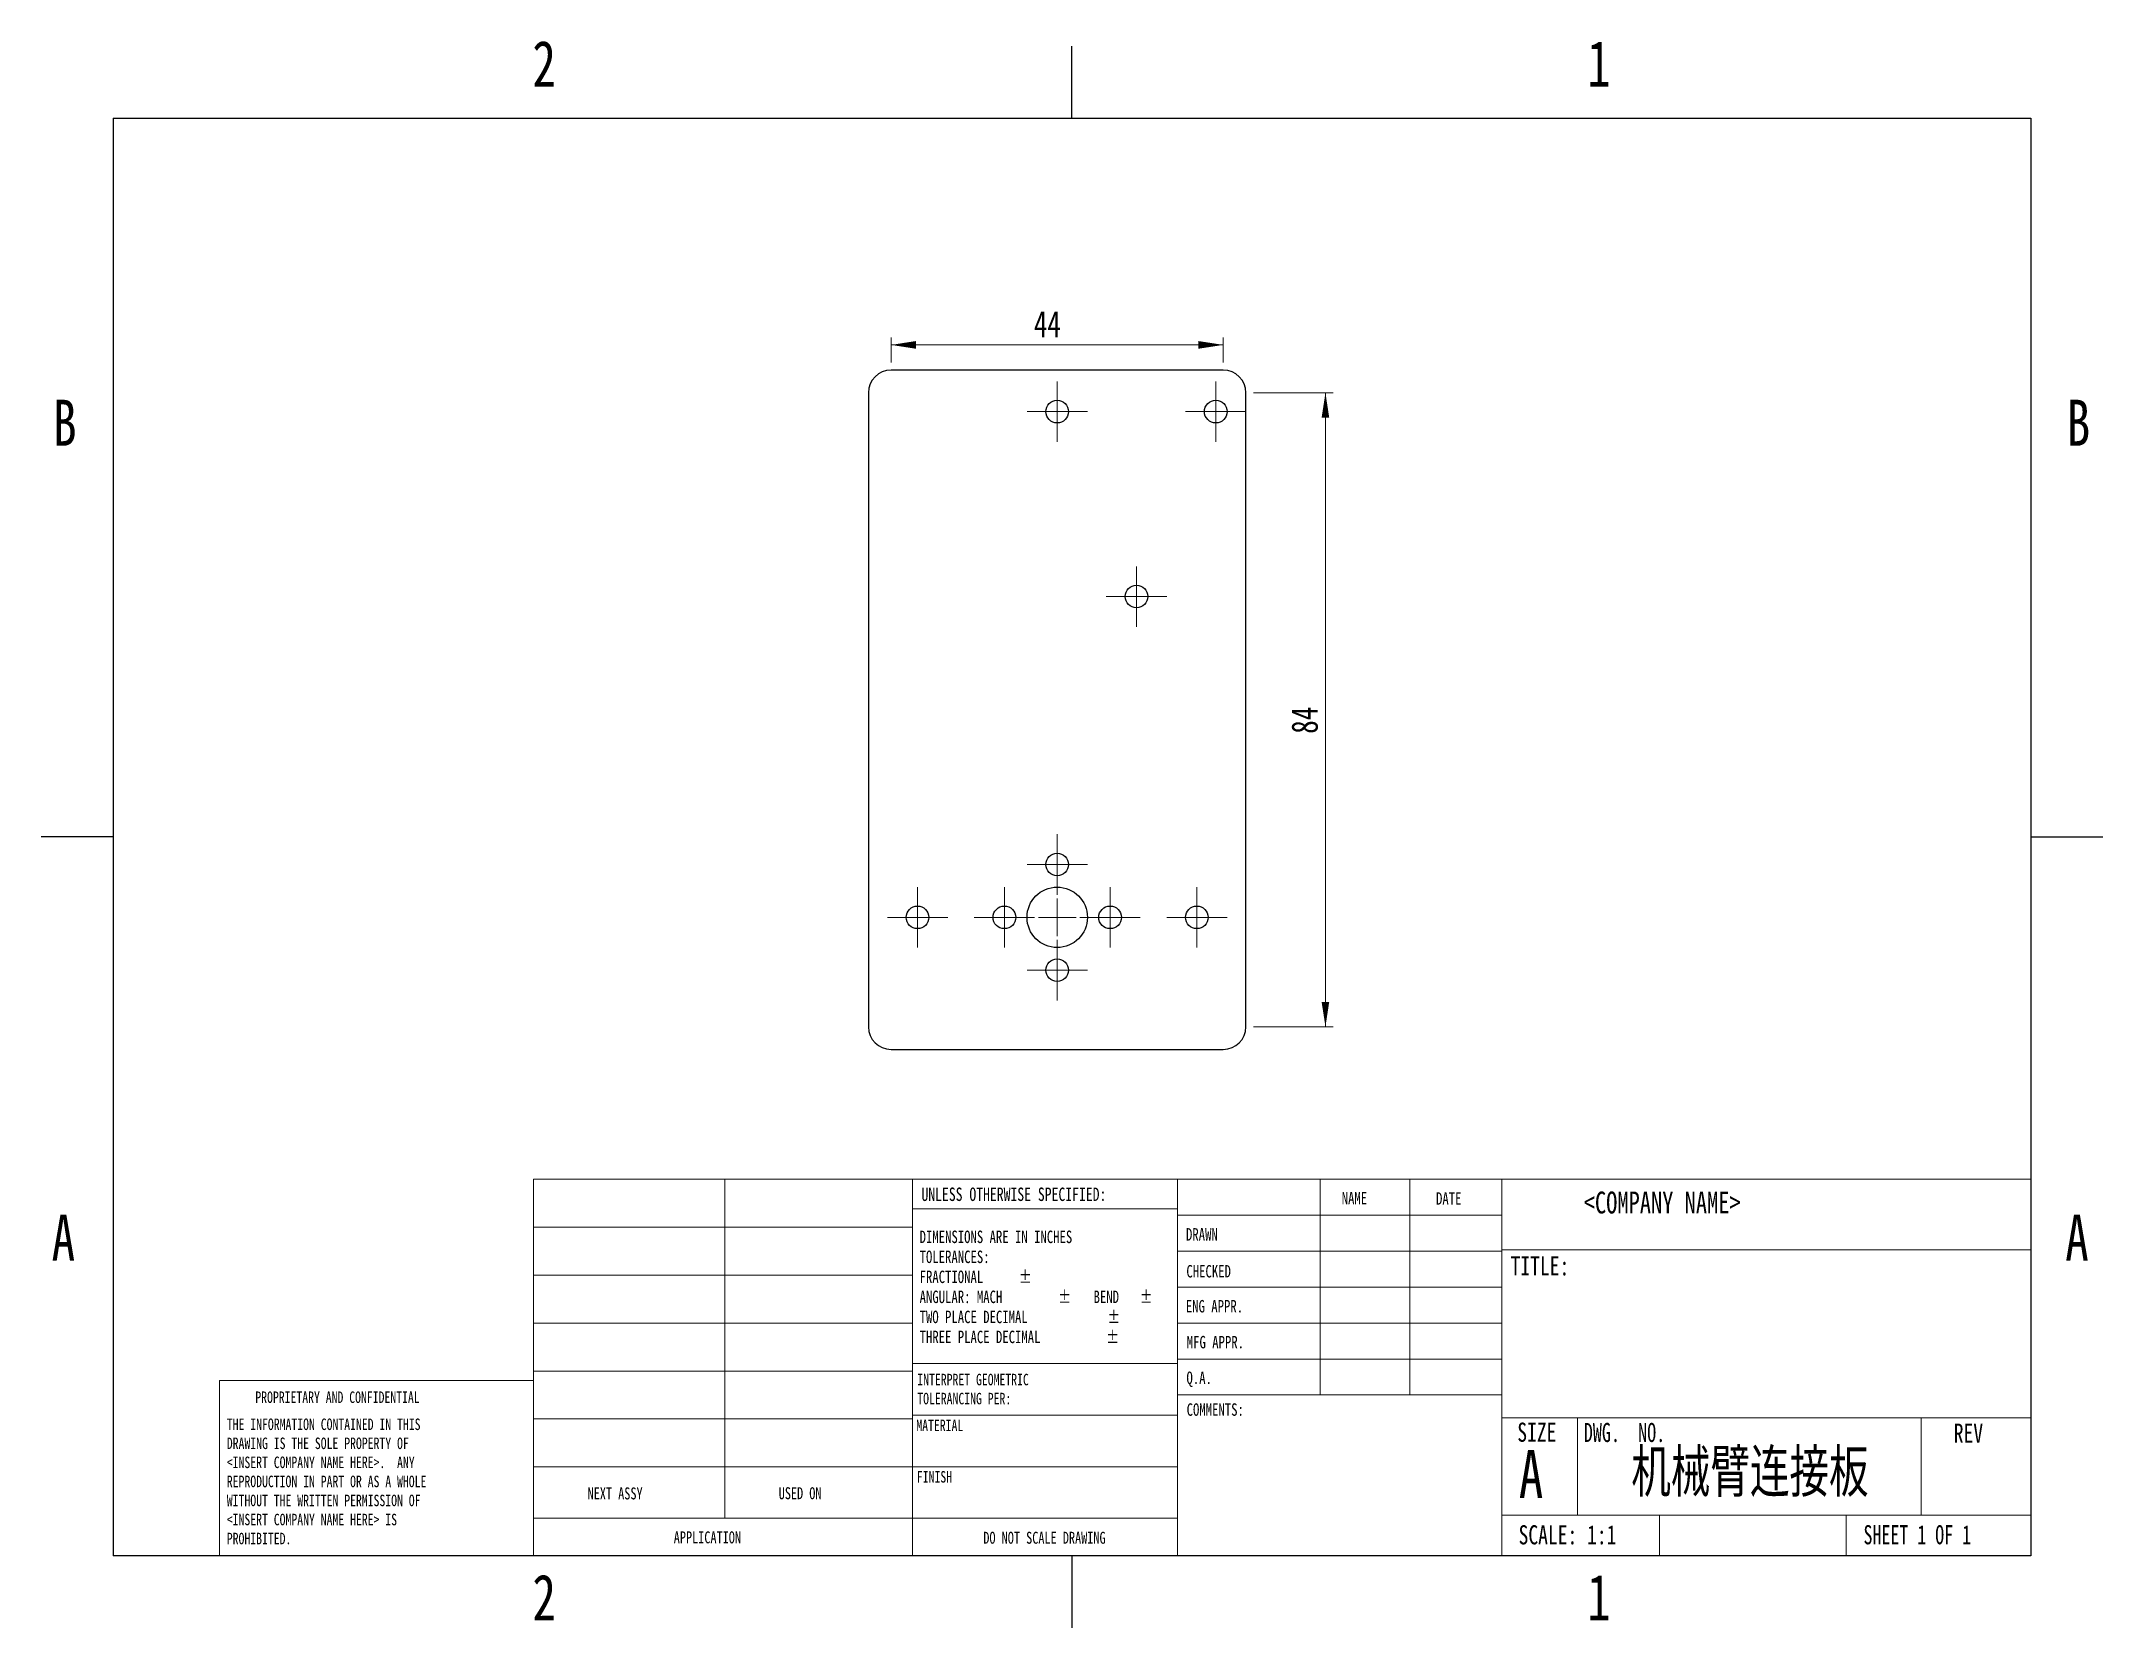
# Model space of a CAD drawing. Header units: millimetres. Extents: x 3 to 276, y 3 to 213.
import ezdxf

# ---------------------------------------------------------------- set-up
doc = ezdxf.new("R2010")
doc.units = ezdxf.units.MM
doc.styles.add('SLDTEXTSTYLE0', font='TXT', dxfattribs={"width": 0.75})
doc.styles.add('SLDTEXTSTYLE1', font='TXT', dxfattribs={"width": 0.694444})
doc.styles.add('SLDTEXTSTYLE2', font='TXT', dxfattribs={"width": 0.75, "bigfont": 'bigfont'})
doc.styles.add('SLDTEXTSTYLE3', font='TXT', dxfattribs={"width": 0.6875})
doc.dimstyles.new('SLDDIMSTYLE0', dxfattribs={"dimtxt": 3.5, "dimasz": 3.302, "dimexe": 0, "dimexo": 0.0625, "dimgap": 0.875, "dimtad": 1, "dimrnd": 1e-09, "dimzin": 12, "dimdsep": 46, "dimtxsty": 'SLDTEXTSTYLE0', "dimsah": 1, "dimcen": 0.09, "dimadec": 0, "dimazin": 3, "dimtfac": 1, "dimtofl": 0, "dimtmove": 0, "dimatfit": 3, "dimfxl": 1, "dimfrac": 2, "dimtolj": 1, "dimtzin": 12, "dimarcsym": 0})

# ---------------------------------------------------------------- blocks, each defined once
blk = doc.blocks.new('SW_NOTE_0')
at = {"color": 0, "linetype": 'Continuous', "lineweight": 0, "char_height": 1.524, "attachment_point": 1, "style": 'SLDTEXTSTYLE0'}
for s, insert in [('INTERPRET GEOMETRIC', (0, 1.96)), ('TOLERANCING PER:', (0, -0.56))]:
    blk.add_mtext(s, dxfattribs=dict(at, insert=insert))
blk = doc.blocks.new('SW_NOTE_0_1')
at = {"color": 0, "linetype": 'Continuous', "lineweight": 0, "char_height": 1.651, "attachment_point": 1, "style": 'SLDTEXTSTYLE0'}
for s, insert in [('DIMENSIONS ARE IN INCHES', (0, 2.13)), ('TOLERANCES:', (0, -0.52)), ('FRACTIONAL', (0, -3.17)), ('%%p', (13.15, -3.17)), ('ANGULAR: MACH', (0, -5.82)), ('%%p', (18.37, -5.82)), ('BEND', (23.04, -5.82)), ('%%p', (29.16, -5.82)), ('TWO PLACE DECIMAL', (0, -8.48)), ('%%p', (24.88, -8.48)), ('THREE PLACE DECIMAL', (0, -11.13)), ('%%p', (24.73, -11.13))]:
    blk.add_mtext(s, dxfattribs=dict(at, insert=insert))
blk = doc.blocks.new('SW_NOTE_0_2')
at = {"color": 0, "linetype": 'Continuous', "lineweight": 0, "char_height": 1.524, "attachment_point": 1, "style": 'SLDTEXTSTYLE0'}
for s, insert in [('THE INFORMATION CONTAINED IN THIS', (0, 1.96)), ('DRAWING IS THE SOLE PROPERTY OF', (0, -0.56)), ('<INSERT COMPANY NAME HERE>.  ANY', (0, -3.08)), ('WITHOUT THE WRITTEN PERMISSION OF', (0, -8.13)), ('REPRODUCTION IN PART OR AS A WHOLE', (0, -5.61)), ('<INSERT COMPANY NAME HERE> IS', (0, -10.66)), ('PROHIBITED.', (0, -13.18))]:
    blk.add_mtext(s, dxfattribs=dict(at, insert=insert))
blk = doc.blocks.new('_D')
at = {"color": 7, "linetype": 'Continuous', "lineweight": 0}
for p, q in [((115.74, 170.8), (115.74, 174.14)), ((159.74, 173.14), (115.74, 173.14)), ((159.74, 170.8), (159.74, 174.14))]:
    blk.add_line(p, q, dxfattribs=at)
at = {"color": 7, "linetype": 'Continuous', "lineweight": 18}
for points in [[(115.74, 173.14), (119.04, 172.63), (119.04, 173.65)], [(159.74, 173.14), (156.44, 173.65), (156.44, 172.63)]]:
    blk.add_solid(points, dxfattribs=at)
at = {"color": 7, "linetype": 'Continuous', "lineweight": 18, "insert": (134.65, 177.65), "char_height": 3.5, "attachment_point": 1, "style": 'SLDTEXTSTYLE0'}
blk.add_mtext('44', dxfattribs=at)
blk = doc.blocks.new('_D_1')
at = {"color": 7, "linetype": 'Continuous', "lineweight": 0}
for p, q in [((163.74, 166.8), (174.27, 166.8)), ((173.27, 82.8), (173.27, 166.8)), ((163.74, 82.8), (174.27, 82.8))]:
    blk.add_line(p, q, dxfattribs=at)
at = {"color": 7, "linetype": 'Continuous', "lineweight": 18}
for points in [[(173.27, 166.8), (172.76, 163.5), (173.77, 163.5)], [(173.27, 82.8), (173.77, 86.1), (172.76, 86.1)]]:
    blk.add_solid(points, dxfattribs=at)
at = {"color": 7, "linetype": 'Continuous', "lineweight": 18, "insert": (168.75, 121.62), "char_height": 3.5, "attachment_point": 1, "rotation": 90, "style": 'SLDTEXTSTYLE0'}
blk.add_mtext('84', dxfattribs=at)
blk = doc.blocks.new('SW_CENTERMARKSYMBOL_0')
at = {"color": 0, "linetype": 'Continuous', "lineweight": 18}
for p, q in [((0, 5), (0, 6.5)), ((-5, 0), (-6.5, 0)), ((0, 0), (-2.5, 0)), ((0, 0), (0, 2.5)), ((0, 0), (0, -2.5)), ((0, 0), (2.5, 0)), ((5, 0), (6.5, 0)), ((0, -5), (0, -6.5))]:
    blk.add_line(p, q, dxfattribs=at)
blk = doc.blocks.new('SW_CENTERMARKSYMBOL_1')
at = {"color": 0, "linetype": 'Continuous', "lineweight": 18}
for p, q in [((0, 2.5), (0, 4)), ((-2.5, 0), (-4, 0)), ((0, 0), (-2.5, 0)), ((0, 0), (0, 2.5)), ((0, 0), (0, -2.5)), ((0, 0), (2.5, 0)), ((2.5, 0), (4, 0)), ((0, -2.5), (0, -4))]:
    blk.add_line(p, q, dxfattribs=at)
blk = doc.blocks.new('SW_CENTERMARKSYMBOL_2')
at = {"color": 0, "linetype": 'Continuous', "lineweight": 18}
for p, q in [((0, 2.5), (0, 4)), ((-2.5, 0), (-4, 0)), ((0, 0), (-2.5, 0)), ((0, 0), (0, 2.5)), ((0, 0), (0, -2.5)), ((0, 0), (2.5, 0)), ((2.5, 0), (4, 0)), ((0, -2.5), (0, -4))]:
    blk.add_line(p, q, dxfattribs=at)
blk = doc.blocks.new('SW_CENTERMARKSYMBOL_3')
at = {"color": 0, "linetype": 'Continuous', "lineweight": 18}
for p, q in [((0, 2.5), (0, 4)), ((-2.5, 0), (-4, 0)), ((0, 0), (-2.5, 0)), ((0, 0), (0, 2.5)), ((0, 0), (0, -2.5)), ((0, 0), (2.5, 0)), ((2.5, 0), (4, 0)), ((0, -2.5), (0, -4))]:
    blk.add_line(p, q, dxfattribs=at)
blk = doc.blocks.new('SW_CENTERMARKSYMBOL_4')
at = {"color": 0, "linetype": 'Continuous', "lineweight": 18}
for p, q in [((0, 2.5), (0, 4)), ((-2.5, 0), (-4, 0)), ((0, 0), (-2.5, 0)), ((0, 0), (0, 2.5)), ((0, 0), (0, -2.5)), ((0, 0), (2.5, 0)), ((2.5, 0), (4, 0)), ((0, -2.5), (0, -4))]:
    blk.add_line(p, q, dxfattribs=at)
blk = doc.blocks.new('SW_CENTERMARKSYMBOL_5')
at = {"color": 0, "linetype": 'Continuous', "lineweight": 18}
for p, q in [((0, 2.5), (0, 4)), ((-2.5, 0), (-4, 0)), ((0, 0), (-2.5, 0)), ((0, 0), (0, 2.5)), ((0, 0), (0, -2.5)), ((0, 0), (2.5, 0)), ((2.5, 0), (4, 0)), ((0, -2.5), (0, -4))]:
    blk.add_line(p, q, dxfattribs=at)
blk = doc.blocks.new('SW_CENTERMARKSYMBOL_6')
at = {"color": 0, "linetype": 'Continuous', "lineweight": 18}
for p, q in [((0, 2.5), (0, 4)), ((-2.5, 0), (-4, 0)), ((0, 0), (-2.5, 0)), ((0, 0), (0, 2.5)), ((0, 0), (0, -2.5)), ((0, 0), (2.5, 0)), ((2.5, 0), (4, 0)), ((0, -2.5), (0, -4))]:
    blk.add_line(p, q, dxfattribs=at)
blk = doc.blocks.new('SW_CENTERMARKSYMBOL_7')
at = {"color": 0, "linetype": 'Continuous', "lineweight": 18}
for p, q in [((0, 2.5), (0, 4)), ((-2.5, 0), (-4, 0)), ((0, 0), (-2.5, 0)), ((0, 0), (0, 2.5)), ((0, 0), (0, -2.5)), ((0, 0), (2.5, 0)), ((2.5, 0), (4, 0)), ((0, -2.5), (0, -4))]:
    blk.add_line(p, q, dxfattribs=at)
blk = doc.blocks.new('SW_CENTERMARKSYMBOL_8')
at = {"color": 0, "linetype": 'Continuous', "lineweight": 18}
for p, q in [((0, 2.5), (0, 4)), ((-2.5, 0), (-4, 0)), ((0, 0), (-2.5, 0)), ((0, 0), (0, 2.5)), ((0, 0), (0, -2.5)), ((0, 0), (2.5, 0)), ((2.5, 0), (4, 0)), ((0, -2.5), (0, -4))]:
    blk.add_line(p, q, dxfattribs=at)
blk = doc.blocks.new('SW_CENTERMARKSYMBOL_9')
at = {"color": 0, "linetype": 'Continuous', "lineweight": 18}
for p, q in [((0, 2.5), (0, 4)), ((-2.5, 0), (-4, 0)), ((0, 0), (-2.5, 0)), ((0, 0), (0, 2.5)), ((0, 0), (0, -2.5)), ((0, 0), (2.5, 0)), ((2.5, 0), (4, 0)), ((0, -2.5), (0, -4))]:
    blk.add_line(p, q, dxfattribs=at)

msp = doc.modelspace()

# ---------------------------------------------------------------- linework, layer by layer
at = {"color": 7, "linetype": 'Continuous'}
for p, q in [((139.7, 203.2), (139.7, 212.725)), ((12.7, 203.2), (12.7, 12.7)), ((12.7, 203.2), (266.7, 203.2)), ((266.7, 203.2), (266.7, 12.7)), ((12.7, 107.95), (3.175, 107.95)), ((266.7, 107.95), (276.225, 107.95)), ((266.7, 12.7), (12.7, 12.7)), ((139.7, 12.7), (139.7, 3.175))]:
    msp.add_line(p, q, dxfattribs=at)
at = {"color": 7, "linetype": 'Continuous', "lineweight": 25}
for p, q in [((159.741, 169.799), (115.741, 169.799)), ((112.741, 166.799), (112.741, 82.799)), ((162.741, 82.799), (162.741, 166.799)), ((115.741, 79.799), (159.741, 79.799))]:
    msp.add_line(p, q, dxfattribs=at)
at = {"color": 7, "linetype": 'Continuous', "lineweight": 18}
for p, q in [((68.354, 12.7), (68.354, 62.594)), ((68.354, 62.594), (266.7, 62.594)), ((93.703, 62.594), (93.703, 17.685)), ((118.574, 12.7), (118.574, 62.594)), ((153.663, 62.594), (153.663, 12.7)), ((172.56, 62.594), (172.56, 34.019)), ((184.461, 62.594), (184.461, 34.019)), ((196.629, 62.594), (196.629, 12.7)), ((266.7, 62.594), (266.7, 12.7)), ((153.663, 58.674), (118.574, 58.674)), ((153.663, 57.832), (196.629, 57.832)), ((68.354, 56.244), (118.574, 56.244)), ((153.663, 53.069), (196.629, 53.069)), ((196.629, 53.269), (266.7, 53.269)), ((68.354, 49.894), (118.574, 49.894)), ((153.663, 48.307), (196.629, 48.307)), ((68.354, 43.544), (118.574, 43.544)), ((196.629, 43.544), (153.663, 43.544)), ((196.629, 38.782), (153.663, 38.782)), ((68.354, 35.924), (26.769, 35.924)), ((26.769, 12.7), (26.769, 35.924)), ((68.354, 37.194), (118.574, 37.194)), ((118.574, 38.195), (153.663, 38.195)), ((196.629, 34.019), (153.663, 34.019)), ((68.354, 30.844), (118.574, 30.844)), ((118.574, 31.337), (153.663, 31.337)), ((196.629, 30.985), (266.7, 30.985)), ((206.675, 30.985), (206.675, 18.107)), ((252.173, 30.985), (252.173, 18.107)), ((68.354, 24.494), (118.574, 24.494)), ((118.574, 24.479), (153.663, 24.479)), ((68.354, 17.685), (153.663, 17.685)), ((196.629, 18.107), (266.7, 18.107)), ((217.536, 18.107), (217.536, 12.7)), ((242.223, 18.107), (242.223, 12.7)), ((266.7, 12.7), (26.769, 12.7))]:
    msp.add_line(p, q, dxfattribs=at)
at = {"color": 7, "linetype": 'Continuous', "lineweight": 25}
for centre, radius in [((137.741, 164.299), 1.5), ((158.741, 164.299), 1.5), ((148.241, 139.799), 1.5), ((137.741, 104.299), 1.5), ((137.741, 97.299), 4), ((119.241, 97.299), 1.5), ((130.741, 97.299), 1.5), ((144.741, 97.299), 1.5), ((156.241, 97.299), 1.5), ((137.741, 90.299), 1.5)]:
    msp.add_circle(centre, radius, dxfattribs=at)
for centre, start, end in [((115.741, 166.799), 90, 180), ((159.741, 166.799), 0, 90), ((115.741, 82.799), 180, 270), ((159.741, 82.799), 270, 0)]:
    msp.add_arc(centre, 3, start, end, dxfattribs=at)

# ---------------------------------------------------------------- block references
at = {"color": 7, "linetype": 'Continuous', "lineweight": 0}
for name, p in [('SW_CENTERMARKSYMBOL_7', (137.741, 164.299)), ('SW_CENTERMARKSYMBOL_9', (158.741, 164.299)), ('SW_CENTERMARKSYMBOL_8', (148.241, 139.799)), ('SW_CENTERMARKSYMBOL_1', (137.741, 104.299)), ('SW_CENTERMARKSYMBOL_0', (137.741, 97.299)), ('SW_CENTERMARKSYMBOL_2', (119.241, 97.299)), ('SW_CENTERMARKSYMBOL_6', (130.741, 97.299)), ('SW_CENTERMARKSYMBOL_4', (144.741, 97.299)), ('SW_CENTERMARKSYMBOL_3', (156.241, 97.299)), ('SW_CENTERMARKSYMBOL_5', (137.741, 90.299)), ('SW_NOTE_0_1', (119.517, 53.666)), ('SW_NOTE_0', (119.209, 34.864)), ('SW_NOTE_0_2', (27.754, 28.938))]:
    msp.add_blockref(name, p, dxfattribs=at)

# ---------------------------------------------------------------- texts
for s, insert, char_height, attachment_point, style in [('2', (69.789, 213.44), 6.096, 2, 'SLDTEXTSTYLE0'), ('1', (209.489, 213.44), 6.096, 2, 'SLDTEXTSTYLE0'), ('B', (6.303, 165.875), 6.096, 2, 'SLDTEXTSTYLE0'), ('B', (273.003, 165.875), 6.096, 2, 'SLDTEXTSTYLE0'), ('UNLESS OTHERWISE SPECIFIED:', (119.758, 61.499), 1.778, 1, 'SLDTEXTSTYLE0'), ('NAME', (175.424, 60.923), 1.651, 1, 'SLDTEXTSTYLE0'), ('DATE', (187.915, 60.879), 1.651, 1, 'SLDTEXTSTYLE0'), ('<COMPANY NAME>', (207.481, 60.973), 2.91042, 1, 'SLDTEXTSTYLE0'), ('A', (6.107, 57.925), 6.096, 2, 'SLDTEXTSTYLE0'), ('A', (272.807, 57.925), 6.096, 2, 'SLDTEXTSTYLE0'), ('DRAWN', (154.797, 56.123), 1.651, 1, 'SLDTEXTSTYLE0'), ('TITLE:', (197.793, 52.393), 2.54, 1, 'SLDTEXTSTYLE0'), ('CHECKED', (154.851, 51.237), 1.651, 1, 'SLDTEXTSTYLE0'), ('ENG APPR.', (154.777, 46.601), 1.651, 1, 'SLDTEXTSTYLE0'), ('MFG APPR.', (154.903, 41.845), 1.651, 1, 'SLDTEXTSTYLE0'), ('Q.A.', (154.862, 37.123), 1.651, 1, 'SLDTEXTSTYLE0'), ('PROPRIETARY AND CONFIDENTIAL', (31.53, 34.483), 1.524, 1, 'SLDTEXTSTYLE0'), ('COMMENTS:', (154.884, 32.909), 1.651, 1, 'SLDTEXTSTYLE0'), ('MATERIAL', (119.08, 30.753), 1.524, 1, 'SLDTEXTSTYLE0'), ('SIZE', (198.68, 30.358), 2.54, 1, 'SLDTEXTSTYLE0'), ('DWG.  NO.', (207.481, 30.323), 2.54, 1, 'SLDTEXTSTYLE1'), ('REV', (256.485, 30.223), 2.54, 1, 'SLDTEXTSTYLE0'), ('机械臂连接板', (229.491, 26.873), 6.35, 2, 'SLDTEXTSTYLE2'), ('A', (198.88, 26.724), 6.35, 1, 'SLDTEXTSTYLE0'), ('FINISH', (119.15, 23.938), 1.524, 1, 'SLDTEXTSTYLE0'), ('NEXT ASSY', (75.542, 21.771), 1.5875, 1, 'SLDTEXTSTYLE0'), ('USED ON', (100.854, 21.798), 1.5875, 1, 'SLDTEXTSTYLE0'), ('SCALE: 1:1', (198.849, 16.765), 2.54, 1, 'SLDTEXTSTYLE0'), ('SHEET 1 OF 1', (244.531, 16.773), 2.54, 1, 'SLDTEXTSTYLE3'), ('APPLICATION', (86.95, 15.95), 1.5875, 1, 'SLDTEXTSTYLE0'), ('DO NOT SCALE DRAWING', (136.054, 15.895), 1.5875, 2, 'SLDTEXTSTYLE0'), ('2', (69.789, 10.24), 6.096, 2, 'SLDTEXTSTYLE0'), ('1', (209.489, 10.24), 6.096, 2, 'SLDTEXTSTYLE0')]:
    msp.add_mtext(s, dxfattribs=dict(at, insert=insert, char_height=char_height, attachment_point=attachment_point, style=style))

# ---------------------------------------------------------------- dimensions: what is measured, and where the dimension line sits
at = {"color": 7, "linetype": 'Continuous', "lineweight": 18}
dim = msp.add_linear_dim(base=(115.741, 173.143), p1=(159.741, 169.799), p2=(115.741, 169.799), dimstyle='SLDDIMSTYLE0', dxfattribs=at)
dim.commit()
dim.dimension.update_dxf_attribs({"geometry": '_D', "text_midpoint": (137.235, 173.143), "dimtype": 160})
dim = msp.add_linear_dim(base=(173.266, 166.799), p1=(162.741, 82.799), p2=(162.741, 166.799), angle=90, dimstyle='SLDDIMSTYLE0', dxfattribs=at)
dim.commit()
dim.dimension.update_dxf_attribs({"geometry": '_D_1', "text_midpoint": (173.266, 124.211), "dimtype": 160})

doc.saveas('drawing.dxf')
